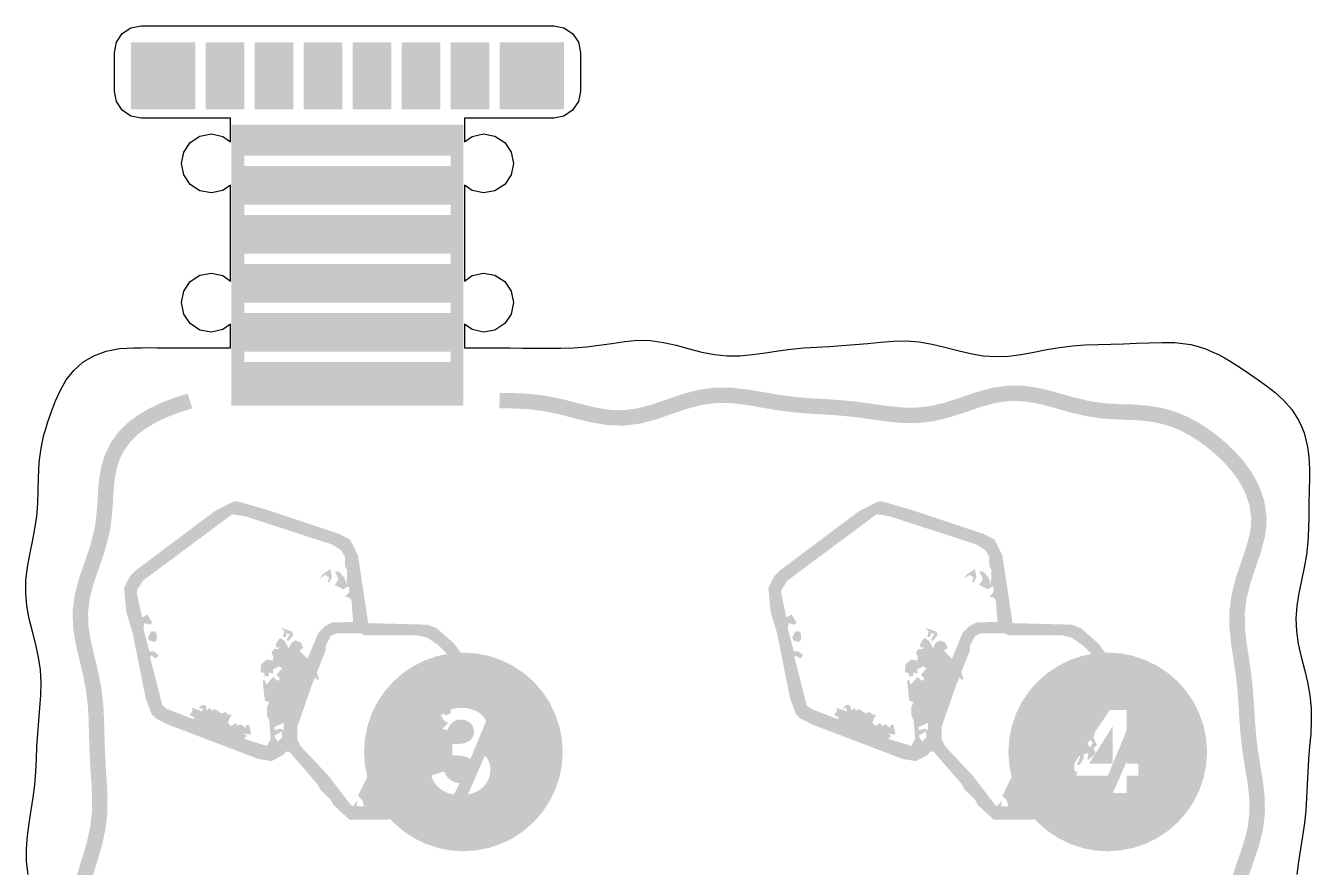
# Model space of a CAD drawing. Header units: millimetres. Extents: x 6 to 297, y 55 to 451.
# Drawn here: x 71.85 to 118.44, y 213.74 to 244.24 of the extents above; entities that cross this region are included whole.
import ezdxf

# ---------------------------------------------------------------- set-up
doc = ezdxf.new("R2010")
doc.units = ezdxf.units.MM
doc.layers.add('CUT', color=1, linetype='Continuous')
doc.layers.add('RASTER', color=7, linetype='Continuous')

msp = doc.modelspace()

# ---------------------------------------------------------------- hatches: boundary and pattern name
at = {"layer": 'RASTER'}
h = msp.add_hatch(color=7, dxfattribs=at)
h.paths.add_polyline_path([(75.663, 241.211), (91.354, 241.211), (91.354, 243.64), (75.663, 243.64)])
h.paths.add_polyline_path([(77.998, 241.211), (77.998, 243.64), (78.371, 243.64), (78.371, 241.211), (77.998, 241.211)], flags=0)
h.paths.add_polyline_path([(79.772, 241.211), (79.772, 243.64), (80.146, 243.64), (80.146, 241.211), (79.772, 241.211)], flags=0)
h.paths.add_polyline_path([(81.547, 241.211), (81.547, 243.64), (81.92, 243.64), (81.92, 241.211), (81.547, 241.211)], flags=0)
h.paths.add_polyline_path([(83.321, 241.211), (83.321, 243.64), (83.695, 243.64), (83.695, 241.211), (83.321, 241.211)], flags=0)
h.paths.add_polyline_path([(85.096, 241.211), (85.096, 243.64), (85.47, 243.64), (85.47, 241.211), (85.096, 241.211)], flags=0)
h.paths.add_polyline_path([(86.871, 241.211), (86.871, 243.64), (87.244, 243.64), (87.244, 241.211), (86.871, 241.211)], flags=0)
h.paths.add_polyline_path([(88.645, 241.211), (88.645, 243.64), (89.019, 243.64), (89.019, 241.211), (88.645, 241.211)], flags=0)
h = msp.add_hatch(color=7, dxfattribs=at)
h.paths.add_polyline_path([(79.305, 230.47), (87.711, 230.47), (87.711, 240.651), (79.305, 240.651)])
h.paths.add_polyline_path([(79.772, 232.058), (79.772, 232.432), (87.244, 232.432), (87.244, 232.058), (79.772, 232.058)], flags=0)
h.paths.add_polyline_path([(79.772, 233.833), (79.772, 234.206), (87.244, 234.206), (87.244, 233.833), (79.772, 233.833)], flags=0)
h.paths.add_polyline_path([(79.772, 235.607), (79.772, 235.981), (87.244, 235.981), (87.244, 235.607), (79.772, 235.607)], flags=0)
h.paths.add_polyline_path([(79.772, 237.382), (79.772, 237.755), (87.244, 237.755), (87.244, 237.382), (79.772, 237.382)], flags=0)
h.paths.add_polyline_path([(79.772, 239.156), (79.772, 239.53), (87.244, 239.53), (87.244, 239.156), (79.772, 239.156)], flags=0)
msp.add_hatch(color=7, dxfattribs=at).paths.add_polyline_path([(89.015, 230.376), (89.569, 230.368), (90.113, 230.338), (90.653, 230.267), (91.197, 230.154), (91.752, 230.01), (92.323, 229.868), (92.913, 229.767), (93.515, 229.747), (94.116, 229.821), (94.704, 229.976), (95.274, 230.172), (95.824, 230.36), (96.358, 230.499), (96.882, 230.568), (97.407, 230.564), (97.945, 230.501), (98.498, 230.406), (99.064, 230.309), (99.636, 230.234), (100.207, 230.185), (100.77, 230.152), (101.325, 230.115), (101.876, 230.061), (102.43, 229.986), (102.995, 229.905), (103.573, 229.846), (104.165, 229.84), (104.76, 229.91), (105.347, 230.053), (105.92, 230.24), (106.473, 230.429), (107.007, 230.573), (107.527, 230.644), (108.044, 230.629), (108.573, 230.537), (109.119, 230.392), (109.683, 230.231), (110.261, 230.095), (110.845, 230.006), (111.417, 229.971), (111.702, 229.958), (111.967, 229.953), (112.466, 229.914), (112.915, 229.838), (113.323, 229.722), (113.693, 229.571), (114.032, 229.392), (114.349, 229.19), (114.651, 228.968), (114.947, 228.722), (115.24, 228.446), (115.527, 228.129), (115.796, 227.765), (116.026, 227.352), (116.189, 226.891), (116.258, 226.381), (116.245, 226.121), (116.213, 225.864), (116.07, 225.321), (115.882, 224.769), (115.691, 224.198), (115.543, 223.611), (115.467, 223.015), (115.469, 222.422), (115.53, 221.842), (115.616, 221.275), (115.698, 220.721), (115.759, 220.17), (115.8, 219.617), (115.833, 219.056), (115.877, 218.488), (115.945, 217.916), (116.034, 217.35), (116.125, 216.795), (116.187, 216.255), (116.195, 215.728), (116.132, 215.204), (115.998, 214.671), (115.814, 214.122), (115.618, 213.554), (115.459, 212.967), (115.379, 212.366), (115.394, 211.763), (115.493, 211.172), (115.638, 210.599), (115.787, 210.042), (115.908, 209.499), (115.983, 208.96), (116.016, 208.418), (116.022, 207.866), (116.02, 207.306), (116.027, 206.74), (116.045, 206.178), (116.06, 205.625), (116.05, 205.082), (115.997, 204.546), (115.891, 204.008), (115.743, 203.46), (115.578, 202.896), (115.438, 202.313), (115.367, 201.714), (115.391, 201.11), (115.508, 200.514), (115.685, 199.935), (115.876, 199.376), (116.036, 198.835), (116.137, 198.306), (116.17, 197.779), (116.142, 197.243), (116.077, 196.694), (116.003, 196.133), (115.941, 195.564), (115.898, 194.996), (115.867, 194.435), (115.829, 193.883), (115.767, 193.335), (115.718, 193.072), (115.665, 192.816), (115.518, 192.327), (115.352, 191.887), (115.187, 191.481), (115.034, 191.098), (114.892, 190.73), (114.751, 190.369), (114.593, 190.014), (114.399, 189.665), (114.152, 189.333), (113.845, 189.036), (113.476, 188.795), (113.051, 188.633), (112.576, 188.563), (112.053, 188.59), (111.78, 188.641), (111.502, 188.7), (110.936, 188.842), (110.36, 188.959), (109.78, 189.034), (109.204, 189.069), (108.638, 189.081), (108.08, 189.091), (107.525, 189.112), (106.965, 189.143), (106.395, 189.167), (105.814, 189.159), (105.227, 189.098), (104.643, 188.976), (104.07, 188.813), (103.514, 188.643), (102.978, 188.51), (102.457, 188.445), (101.941, 188.465), (101.415, 188.569), (100.872, 188.733), (100.31, 188.921), (99.73, 189.086), (99.14, 189.194), (98.548, 189.23), (97.965, 189.206), (97.395, 189.149), (96.837, 189.087), (96.284, 189.04), (95.729, 189.008), (95.166, 188.98), (94.595, 188.937), (94.019, 188.864), (93.448, 188.76), (92.888, 188.643), (92.344, 188.546), (91.815, 188.498), (91.294, 188.523), (90.769, 188.627), (90.228, 188.794), (89.669, 188.994), (89.09, 189.178), (88.495, 189.302), (87.894, 189.337), (87.298, 189.284), (86.718, 189.172), (86.155, 189.039), (85.605, 188.92), (85.062, 188.836), (84.517, 188.788), (83.965, 188.765), (83.403, 188.748), (82.837, 188.72), (82.273, 188.679), (81.719, 188.638), (81.176, 188.62), (80.643, 188.648), (80.111, 188.735), (79.57, 188.878), (79.021, 189.053), (78.747, 189.149), (78.478, 189.238), (77.977, 189.399), (77.51, 189.519), (77.071, 189.602), (76.655, 189.666), (76.258, 189.738), (75.881, 189.844), (75.527, 190.001), (75.205, 190.219), (74.926, 190.501), (74.702, 190.844), (74.538, 191.244), (74.434, 191.694), (74.384, 192.186), (74.373, 192.717), (74.384, 193.001), (74.39, 193.286), (74.412, 193.846), (74.436, 194.4), (74.48, 194.947), (74.558, 195.491), (74.67, 196.04), (74.797, 196.602), (74.909, 197.18), (74.965, 197.774), (74.935, 198.375), (74.817, 198.971), (74.636, 199.55), (74.436, 200.111), (74.264, 200.653), (74.155, 201.179), (74.125, 201.699), (74.17, 202.226), (74.269, 202.769), (74.39, 203.328), (74.502, 203.898), (74.582, 204.474), (74.628, 205.047), (74.655, 205.612), (74.682, 206.169), (74.722, 206.723), (74.776, 207.28), (74.829, 207.848), (74.853, 208.429), (74.821, 209.02), (74.72, 209.61), (74.561, 210.19), (74.376, 210.754), (74.21, 211.299), (74.103, 211.825), (74.077, 212.341), (74.137, 212.861), (74.269, 213.397), (74.44, 213.951), (74.609, 214.522), (74.738, 215.106), (74.805, 215.695), (74.814, 216.278), (74.787, 216.85), (74.749, 217.411), (74.721, 217.966), (74.705, 218.523), (74.69, 219.087), (74.658, 219.66), (74.588, 220.239), (74.478, 220.816), (74.342, 221.382), (74.213, 221.932), (74.125, 222.465), (74.108, 222.985), (74.173, 223.505), (74.313, 224.038), (74.503, 224.588), (74.7, 225.158), (74.853, 225.729), (74.915, 226.024), (74.953, 226.305), (75.001, 226.818), (75.028, 227.293), (75.064, 227.731), (75.132, 228.134), (75.245, 228.503), (75.409, 228.839), (75.625, 229.14), (75.891, 229.409), (76.203, 229.647), (76.559, 229.859), (76.957, 230.05), (77.395, 230.221), (77.885, 230.373), (77.719, 230.908), (77.211, 230.75), (76.734, 230.564), (76.295, 230.353), (75.889, 230.112), (75.521, 229.83), (75.197, 229.501), (74.928, 229.126), (74.724, 228.709), (74.586, 228.263), (74.508, 227.801), (74.469, 227.332), (74.442, 226.861), (74.395, 226.365), (74.362, 226.119), (74.309, 225.864), (74.164, 225.322), (73.973, 224.771), (73.777, 224.2), (73.622, 223.612), (73.548, 223.011), (73.568, 222.411), (73.663, 221.823), (73.797, 221.252), (73.93, 220.697), (74.035, 220.153), (74.099, 219.611), (74.13, 219.064), (74.145, 218.507), (74.161, 217.943), (74.19, 217.378), (74.227, 216.818), (74.254, 216.269), (74.246, 215.731), (74.185, 215.199), (74.067, 214.662), (73.904, 214.113), (73.729, 213.546), (73.586, 212.961), (73.517, 212.36), (73.547, 211.755), (73.667, 211.161), (73.842, 210.585), (74.024, 210.028), (74.173, 209.487), (74.265, 208.957), (74.293, 208.426), (74.27, 207.886), (74.218, 207.334), (74.163, 206.77), (74.122, 206.203), (74.095, 205.639), (74.069, 205.083), (74.025, 204.536), (73.949, 203.991), (73.841, 203.441), (73.719, 202.879), (73.614, 202.3), (73.565, 201.707), (73.599, 201.106), (73.721, 200.511), (73.905, 199.932), (74.105, 199.372), (74.275, 198.831), (74.379, 198.306), (74.404, 197.787), (74.354, 197.26), (74.249, 196.717), (74.122, 196.158), (74.006, 195.586), (73.924, 195.009), (73.877, 194.435), (73.853, 193.869), (73.83, 193.305), (73.823, 193.017), (73.813, 192.717), (73.824, 192.153), (73.881, 191.603), (74.004, 191.075), (74.206, 190.584), (74.49, 190.149), (74.846, 189.788), (75.255, 189.511), (75.691, 189.317), (76.131, 189.193), (76.561, 189.113), (76.977, 189.049), (77.388, 188.973), (77.82, 188.861), (78.305, 188.705), (78.566, 188.618), (78.846, 188.52), (79.414, 188.34), (79.994, 188.187), (80.583, 188.091), (81.17, 188.06), (81.748, 188.078), (82.314, 188.12), (82.871, 188.16), (83.426, 188.188), (83.985, 188.205), (84.554, 188.229), (85.13, 188.28), (85.707, 188.369), (86.278, 188.492), (86.836, 188.624), (87.377, 188.729), (87.902, 188.777), (88.421, 188.747), (88.947, 188.637), (89.489, 188.463), (90.051, 188.263), (90.631, 188.083), (91.226, 187.967), (91.826, 187.938), (92.418, 187.99), (92.995, 188.093), (93.556, 188.21), (94.105, 188.31), (94.651, 188.38), (95.201, 188.421), (95.758, 188.448), (96.324, 188.481), (96.892, 188.53), (97.454, 188.591), (98.005, 188.647), (98.543, 188.67), (99.072, 188.638), (99.602, 188.54), (100.144, 188.385), (100.702, 188.199), (101.28, 188.025), (101.875, 187.909), (102.48, 187.885), (103.08, 187.959), (103.664, 188.103), (104.229, 188.275), (104.777, 188.432), (105.314, 188.544), (105.847, 188.6), (106.387, 188.607), (106.938, 188.583), (107.499, 188.552), (108.065, 188.531), (108.627, 188.521), (109.182, 188.509), (109.727, 188.477), (110.268, 188.406), (110.812, 188.295), (111.372, 188.155), (111.672, 188.091), (112, 188.033), (112.602, 188.003), (113.191, 188.091), (113.729, 188.295), (114.193, 188.596), (114.572, 188.962), (114.869, 189.36), (115.094, 189.763), (115.268, 190.153), (115.414, 190.527), (115.555, 190.893), (115.707, 191.271), (115.874, 191.684), (116.049, 192.149), (116.206, 192.67), (116.268, 192.963), (116.323, 193.26), (116.387, 193.832), (116.426, 194.4), (116.457, 194.96), (116.499, 195.513), (116.559, 196.065), (116.633, 196.625), (116.701, 197.196), (116.73, 197.782), (116.693, 198.376), (116.581, 198.967), (116.41, 199.546), (116.218, 200.108), (116.051, 200.651), (115.947, 201.176), (115.926, 201.692), (115.99, 202.214), (116.119, 202.752), (116.282, 203.308), (116.437, 203.881), (116.551, 204.464), (116.61, 205.049), (116.62, 205.627), (116.605, 206.194), (116.587, 206.753), (116.58, 207.308), (116.582, 207.868), (116.576, 208.438), (116.541, 209.016), (116.459, 209.598), (116.331, 210.176), (116.18, 210.74), (116.041, 211.288), (115.952, 211.817), (115.938, 212.335), (116.009, 212.855), (116.154, 213.389), (116.344, 213.942), (116.536, 214.513), (116.683, 215.101), (116.755, 215.698), (116.747, 216.292), (116.68, 216.873), (116.587, 217.439), (116.5, 217.993), (116.435, 218.542), (116.392, 219.094), (116.359, 219.654), (116.317, 220.222), (116.254, 220.793), (116.17, 221.359), (116.086, 221.913), (116.029, 222.453), (116.026, 222.981), (116.093, 223.506), (116.229, 224.04), (116.413, 224.59), (116.607, 225.159), (116.76, 225.745), (116.803, 226.073), (116.817, 226.422), (116.734, 227.022), (116.537, 227.58), (116.268, 228.067), (115.961, 228.483), (115.641, 228.837), (115.319, 229.142), (114.996, 229.41), (114.665, 229.653), (114.313, 229.877), (113.929, 230.079), (113.505, 230.252), (113.038, 230.385), (112.534, 230.47), (111.999, 230.513), (111.719, 230.519), (111.448, 230.53), (110.904, 230.564), (110.367, 230.645), (109.824, 230.774), (109.267, 230.932), (108.693, 231.084), (108.101, 231.187), (107.497, 231.204), (106.896, 231.123), (106.309, 230.965), (105.742, 230.772), (105.193, 230.592), (104.66, 230.461), (104.135, 230.4), (103.605, 230.406), (103.063, 230.462), (102.507, 230.541), (101.94, 230.617), (101.371, 230.674), (100.805, 230.711), (100.247, 230.744), (99.697, 230.791), (99.148, 230.863), (98.593, 230.958), (98.025, 231.055), (97.442, 231.123), (96.847, 231.127), (96.25, 231.049), (95.663, 230.896), (95.092, 230.702), (94.541, 230.513), (94.009, 230.371), (93.489, 230.306), (92.97, 230.325), (92.439, 230.416), (91.89, 230.554), (91.324, 230.7), (90.747, 230.82), (90.166, 230.896), (89.589, 230.928), (89.023, 230.936)])
h = msp.add_hatch(color=7, dxfattribs=at)
h.paths.add_polyline_path([(79.361, 226.987), (79.495, 227.011), (80.594, 226.697), (83.185, 225.833), (83.601, 225.622), (83.891, 225.048), (84.26, 222.591), (86.403, 222.536), (86.741, 222.403), (87.369, 221.853), (87.636, 221.492), (88.782, 220.362), (89.017, 220.048), (89.151, 219.789), (89.151, 219.318), (87.604, 215.762), (87.031, 215.628), (85.147, 215.55), (84.99, 215.471), (83.577, 215.471), (83.004, 215.997), (82.894, 216.201), (82.533, 216.547), (82.423, 216.751), (81.403, 217.928), (81.277, 217.928), (81.167, 217.803), (80.751, 217.591), (80.28, 217.669), (76.983, 218.925), (76.567, 219.137), (76.41, 219.294), (76.198, 219.867), (75.727, 222.222), (75.491, 223.007), (75.413, 223.871), (75.625, 224.287), (75.86, 224.522), (78.686, 226.642)])
h.paths.add_polyline_path([(79.338, 226.54), (76.096, 224.13), (75.884, 223.792), (75.884, 223.635), (76.064, 222.795), (76.253, 222.905), (76.433, 222.615), (76.355, 222.536), (76.143, 222.591), (76.119, 222.379), (76.331, 221.571), (76.488, 221.571), (76.669, 221.437), (76.567, 221.304), (76.41, 221.414), (76.355, 221.359), (76.802, 219.608), (76.983, 219.475), (77.948, 219.106), (77.948, 219.184), (77.791, 219.263), (77.901, 219.42), (77.87, 219.53), (78.239, 219.396), (78.262, 219.498), (78.105, 219.498), (78.239, 219.632), (78.372, 219.608), (78.419, 219.42), (78.529, 219.53), (78.576, 219.42), (78.71, 219.475), (78.945, 219.318), (79.079, 219.373), (79.204, 219.263), (79.314, 219.294), (79.181, 219.004), (79.236, 218.902), (79.314, 218.87), (79.471, 218.98), (79.518, 218.87), (79.652, 218.925), (79.832, 218.792), (79.832, 218.902), (79.942, 218.902), (80.021, 218.556), (79.754, 218.588), (79.864, 218.509), (79.754, 218.399), (80.594, 218.14), (80.727, 218.399), (80.672, 219.082), (80.594, 219.239), (80.594, 219.553), (80.672, 219.71), (80.515, 219.789), (80.437, 220.495), (80.492, 220.55), (80.57, 220.362), (80.829, 220.652), (80.932, 220.519), (81.041, 220.519), (81.041, 220.629), (80.932, 220.707), (81.143, 220.966), (81.01, 221.021), (80.806, 220.911), (80.806, 220.754), (80.672, 220.809), (80.649, 220.676), (80.515, 220.652), (80.492, 220.786), (80.358, 220.809), (80.382, 221.1), (80.594, 221.28), (80.806, 221.225), (80.829, 221.359), (80.751, 221.516), (80.853, 221.649), (81.01, 221.649), (81.041, 221.728), (80.932, 221.696), (80.908, 221.83), (81.065, 222.065), (81.246, 221.932), (81.379, 221.673), (81.481, 221.885), (81.638, 221.963), (81.826, 221.885), (81.905, 221.696), (81.772, 221.594), (82.062, 221.304), (82.455, 222.246), (82.69, 222.481), (82.949, 222.615), (83.711, 222.638), (83.656, 223.4), (83.601, 223.502), (83.42, 223.557), (83.577, 223.714), (83.577, 223.871), (83.522, 223.926), (83.365, 223.816), (83.051, 223.973), (83.185, 224.185), (83.051, 224.475), (83.208, 224.444), (83.397, 224.24), (83.475, 223.973), (83.499, 224.499), (83.42, 224.656), (83.42, 224.97), (83.287, 225.229), (82.949, 225.441), (79.809, 226.462)], flags=0)
h.paths.add_polyline_path([(82.894, 224.554), (82.949, 224.263), (82.847, 224.051), (82.792, 224.106), (82.847, 224.24), (82.714, 224.342), (82.502, 224.208), (82.612, 224.365)], flags=0)
h.paths.add_polyline_path([(81.089, 222.434), (81.512, 222.277), (81.536, 222.144), (81.355, 221.932), (81.301, 221.987), (81.434, 222.199), (81.301, 222.222), (81.277, 222.089), (81.167, 222.089), (81.222, 222.301)], flags=0)
h.paths.add_polyline_path([(76.378, 222.277), (76.512, 222.301), (76.59, 222.222), (76.59, 221.987), (76.512, 221.908), (76.331, 221.963), (76.276, 222.065)], flags=0)
h.paths.add_polyline_path([(83.106, 222.222), (82.894, 222.12), (82.714, 221.751), (82.714, 221.594), (82.4, 220.809), (82.478, 220.574), (82.423, 220.519), (82.345, 220.629), (82.243, 220.417), (81.693, 218.847), (81.693, 218.376), (81.826, 218.117), (82.816, 217.065), (83.632, 215.997), (83.711, 215.966), (83.868, 216.154), (83.836, 215.966), (84.048, 215.942), (84.103, 215.966), (84.048, 216.178), (83.891, 216.335), (84.229, 217.018), (84.362, 216.963), (84.441, 217.041), (84.284, 217.198), (84.574, 217.379), (84.441, 217.512), (84.464, 217.646), (84.676, 217.591), (84.755, 217.669), (84.543, 217.803), (85.281, 219.42), (85.461, 219.553), (85.854, 219.553), (86.144, 218.902), (86.325, 218.925), (86.615, 218.792), (86.427, 218.949), (86.427, 219.137), (86.615, 219.106), (86.615, 219.216), (86.403, 219.318), (86.168, 219.082), (86.113, 219.294), (86.191, 219.451), (86.482, 219.475), (86.615, 219.341), (86.796, 219.475), (86.851, 219.42), (86.741, 219.294), (86.772, 219.216), (86.929, 219.216), (87.008, 219.059), (87.165, 218.98), (86.953, 218.768), (87.008, 218.666), (87.243, 218.588), (87.188, 218.454), (87.322, 218.164), (87.188, 218.062), (87.267, 217.905), (87.212, 217.803), (86.976, 217.614), (87.008, 217.881), (86.851, 217.85), (86.819, 217.646), (86.694, 217.457), (86.584, 217.457), (86.717, 217.748), (86.662, 217.803), (86.505, 217.693), (86.458, 217.803), (86.325, 217.826), (86.325, 218.062), (86.482, 218.454), (86.348, 218.509), (86.113, 217.928), (86.246, 217.748), (86.223, 217.567), (86.38, 217.489), (86.427, 217.3), (86.615, 217.175), (86.458, 216.829), (86.403, 216.884), (86.537, 217.175), (86.348, 217.065), (86.325, 217.198), (86.223, 217.143), (86.223, 216.986), (86.113, 217.018), (86.066, 216.908), (86.011, 216.963), (86.191, 217.332), (86.301, 217.379), (86.246, 217.434), (86.034, 217.332), (85.956, 217.096), (85.854, 217.041), (85.697, 217.12), (85.563, 216.939), (85.618, 216.884), (85.909, 216.939), (85.72, 216.515), (85.987, 216.437), (85.83, 216.28), (85.72, 216.437), (85.595, 216.437), (85.485, 216.233), (85.516, 216.123), (85.328, 216.201), (85.226, 216.413), (85.124, 216.358), (85.092, 216.154), (84.857, 216.044), (85.854, 216.021), (86.011, 216.099), (86.953, 216.099), (87.29, 216.233), (87.738, 217.12), (88.68, 219.396), (88.735, 219.608), (88.468, 220.048), (87.322, 221.178), (87.212, 221.382), (86.819, 221.775), (86.403, 222.065), (86.089, 222.144), (84.127, 222.144), (83.97, 222.222)], flags=0)
h.paths.add_polyline_path([(86.976, 219.451), (87.188, 219.475), (87.267, 219.396), (87.212, 219.294), (87.031, 219.239)], flags=0)
h.paths.add_polyline_path([(81.198, 218.98), (80.853, 218.823), (80.853, 218.713), (81.065, 218.768), (81.198, 218.713)], flags=0)
h.paths.add_polyline_path([(85.438, 218.98), (85.304, 218.847), (85.359, 218.713), (85.249, 218.478), (85.406, 218.509), (85.516, 218.792), (85.595, 218.823), (85.595, 218.352), (85.752, 218.352), (86.144, 218.164), (86.113, 218.321), (85.799, 218.399), (85.697, 218.611), (85.83, 218.792), (85.799, 218.87), (85.673, 218.98), (85.485, 218.87)], flags=0)
h.paths.add_polyline_path([(85.987, 218.902), (85.932, 218.847), (86.066, 218.588), (86.191, 218.588), (86.223, 218.745), (86.034, 218.792)], flags=0)
h.paths.add_polyline_path([(81.12, 218.666), (80.853, 218.509), (80.986, 218.297), (81.143, 218.454)], flags=0)
h.paths.add_polyline_path([(86.929, 218.588), (86.851, 218.321), (86.717, 218.219), (86.741, 218.164), (86.953, 218.219), (87.086, 218.085), (87.165, 218.274), (87.031, 218.376), (87.086, 218.509)], flags=0)
h.paths.add_polyline_path([(85.045, 218.117), (85.014, 217.928), (85.124, 217.96), (85.359, 217.85), (85.359, 217.96)], flags=0)
h.paths.add_polyline_path([(85.304, 216.963), (85.202, 216.908), (85.202, 216.782), (85.516, 216.594), (85.516, 216.782), (85.406, 216.751)], flags=0)
h = msp.add_hatch(color=7, dxfattribs=at)
h.paths.add_polyline_path([(102.711, 226.987), (102.845, 227.011), (103.944, 226.697), (106.535, 225.833), (106.951, 225.622), (107.241, 225.048), (107.61, 222.591), (109.753, 222.536), (110.091, 222.403), (110.719, 221.853), (110.986, 221.492), (112.132, 220.362), (112.367, 220.048), (112.501, 219.789), (112.501, 219.318), (110.954, 215.762), (110.381, 215.628), (108.497, 215.55), (108.34, 215.471), (106.927, 215.471), (106.354, 215.997), (106.244, 216.201), (105.883, 216.547), (105.773, 216.751), (104.753, 217.928), (104.627, 217.928), (104.517, 217.803), (104.101, 217.591), (103.63, 217.669), (100.333, 218.925), (99.917, 219.137), (99.76, 219.294), (99.548, 219.867), (99.077, 222.222), (98.841, 223.007), (98.763, 223.871), (98.975, 224.287), (99.21, 224.522), (102.036, 226.642)])
h.paths.add_polyline_path([(102.688, 226.54), (99.446, 224.13), (99.234, 223.792), (99.234, 223.635), (99.414, 222.795), (99.603, 222.905), (99.783, 222.615), (99.705, 222.536), (99.493, 222.591), (99.469, 222.379), (99.681, 221.571), (99.838, 221.571), (100.019, 221.437), (99.917, 221.304), (99.76, 221.414), (99.705, 221.359), (100.152, 219.608), (100.333, 219.475), (101.298, 219.106), (101.298, 219.184), (101.141, 219.263), (101.251, 219.42), (101.22, 219.53), (101.589, 219.396), (101.612, 219.498), (101.455, 219.498), (101.589, 219.632), (101.722, 219.608), (101.769, 219.42), (101.879, 219.53), (101.926, 219.42), (102.06, 219.475), (102.295, 219.318), (102.429, 219.373), (102.554, 219.263), (102.664, 219.294), (102.531, 219.004), (102.586, 218.902), (102.664, 218.87), (102.821, 218.98), (102.868, 218.87), (103.002, 218.925), (103.182, 218.792), (103.182, 218.902), (103.292, 218.902), (103.371, 218.556), (103.104, 218.588), (103.214, 218.509), (103.104, 218.399), (103.944, 218.14), (104.077, 218.399), (104.022, 219.082), (103.944, 219.239), (103.944, 219.553), (104.022, 219.71), (103.865, 219.789), (103.787, 220.495), (103.842, 220.55), (103.92, 220.362), (104.179, 220.652), (104.282, 220.519), (104.391, 220.519), (104.391, 220.629), (104.282, 220.707), (104.493, 220.966), (104.36, 221.021), (104.156, 220.911), (104.156, 220.754), (104.022, 220.809), (103.999, 220.676), (103.865, 220.652), (103.842, 220.786), (103.708, 220.809), (103.732, 221.1), (103.944, 221.28), (104.156, 221.225), (104.179, 221.359), (104.101, 221.516), (104.203, 221.649), (104.36, 221.649), (104.391, 221.728), (104.282, 221.696), (104.258, 221.83), (104.415, 222.065), (104.596, 221.932), (104.729, 221.673), (104.831, 221.885), (104.988, 221.963), (105.176, 221.885), (105.255, 221.696), (105.122, 221.594), (105.412, 221.304), (105.805, 222.246), (106.04, 222.481), (106.299, 222.615), (107.061, 222.638), (107.006, 223.4), (106.951, 223.502), (106.77, 223.557), (106.927, 223.714), (106.927, 223.871), (106.872, 223.926), (106.715, 223.816), (106.401, 223.973), (106.535, 224.185), (106.401, 224.475), (106.558, 224.444), (106.747, 224.24), (106.825, 223.973), (106.849, 224.499), (106.77, 224.656), (106.77, 224.97), (106.637, 225.229), (106.299, 225.441), (103.159, 226.462)], flags=0)
h.paths.add_polyline_path([(106.244, 224.554), (106.299, 224.263), (106.197, 224.051), (106.142, 224.106), (106.197, 224.24), (106.064, 224.342), (105.852, 224.208), (105.962, 224.365)], flags=0)
h.paths.add_polyline_path([(104.439, 222.434), (104.862, 222.277), (104.886, 222.144), (104.705, 221.932), (104.651, 221.987), (104.784, 222.199), (104.651, 222.222), (104.627, 222.089), (104.517, 222.089), (104.572, 222.301)], flags=0)
h.paths.add_polyline_path([(99.728, 222.277), (99.862, 222.301), (99.94, 222.222), (99.94, 221.987), (99.862, 221.908), (99.681, 221.963), (99.626, 222.065)], flags=0)
h.paths.add_polyline_path([(106.456, 222.222), (106.244, 222.12), (106.064, 221.751), (106.064, 221.594), (105.75, 220.809), (105.828, 220.574), (105.773, 220.519), (105.695, 220.629), (105.593, 220.417), (105.043, 218.847), (105.043, 218.376), (105.176, 218.117), (106.166, 217.065), (106.982, 215.997), (107.061, 215.966), (107.218, 216.154), (107.186, 215.966), (107.398, 215.942), (107.453, 215.966), (107.398, 216.178), (107.241, 216.335), (107.579, 217.018), (107.712, 216.963), (107.791, 217.041), (107.634, 217.198), (107.924, 217.379), (107.791, 217.512), (107.814, 217.646), (108.026, 217.591), (108.105, 217.669), (107.893, 217.803), (108.631, 219.42), (108.811, 219.553), (109.204, 219.553), (109.494, 218.902), (109.675, 218.925), (109.965, 218.792), (109.777, 218.949), (109.777, 219.137), (109.965, 219.106), (109.965, 219.216), (109.753, 219.318), (109.518, 219.082), (109.463, 219.294), (109.541, 219.451), (109.832, 219.475), (109.965, 219.341), (110.146, 219.475), (110.201, 219.42), (110.091, 219.294), (110.122, 219.216), (110.279, 219.216), (110.358, 219.059), (110.515, 218.98), (110.303, 218.768), (110.358, 218.666), (110.593, 218.588), (110.538, 218.454), (110.672, 218.164), (110.538, 218.062), (110.617, 217.905), (110.562, 217.803), (110.326, 217.614), (110.358, 217.881), (110.201, 217.85), (110.169, 217.646), (110.044, 217.457), (109.934, 217.457), (110.067, 217.748), (110.012, 217.803), (109.855, 217.693), (109.808, 217.803), (109.675, 217.826), (109.675, 218.062), (109.832, 218.454), (109.698, 218.509), (109.463, 217.928), (109.596, 217.748), (109.573, 217.567), (109.73, 217.489), (109.777, 217.3), (109.965, 217.175), (109.808, 216.829), (109.753, 216.884), (109.887, 217.175), (109.698, 217.065), (109.675, 217.198), (109.573, 217.143), (109.573, 216.986), (109.463, 217.018), (109.416, 216.908), (109.361, 216.963), (109.541, 217.332), (109.651, 217.379), (109.596, 217.434), (109.384, 217.332), (109.306, 217.096), (109.204, 217.041), (109.047, 217.12), (108.913, 216.939), (108.968, 216.884), (109.259, 216.939), (109.07, 216.515), (109.337, 216.437), (109.18, 216.28), (109.07, 216.437), (108.945, 216.437), (108.835, 216.233), (108.866, 216.123), (108.678, 216.201), (108.576, 216.413), (108.474, 216.358), (108.442, 216.154), (108.207, 216.044), (109.204, 216.021), (109.361, 216.099), (110.303, 216.099), (110.64, 216.233), (111.088, 217.12), (112.03, 219.396), (112.085, 219.608), (111.818, 220.048), (110.672, 221.178), (110.562, 221.382), (110.169, 221.775), (109.753, 222.065), (109.439, 222.144), (107.477, 222.144), (107.32, 222.222)], flags=0)
h.paths.add_polyline_path([(110.326, 219.451), (110.538, 219.475), (110.617, 219.396), (110.562, 219.294), (110.381, 219.239)], flags=0)
h.paths.add_polyline_path([(104.548, 218.98), (104.203, 218.823), (104.203, 218.713), (104.415, 218.768), (104.548, 218.713)], flags=0)
h.paths.add_polyline_path([(108.788, 218.98), (108.654, 218.847), (108.709, 218.713), (108.599, 218.478), (108.756, 218.509), (108.866, 218.792), (108.945, 218.823), (108.945, 218.352), (109.102, 218.352), (109.494, 218.164), (109.463, 218.321), (109.149, 218.399), (109.047, 218.611), (109.18, 218.792), (109.149, 218.87), (109.023, 218.98), (108.835, 218.87)], flags=0)
h.paths.add_polyline_path([(109.337, 218.902), (109.282, 218.847), (109.416, 218.588), (109.541, 218.588), (109.573, 218.745), (109.384, 218.792)], flags=0)
h.paths.add_polyline_path([(104.47, 218.666), (104.203, 218.509), (104.336, 218.297), (104.493, 218.454)], flags=0)
h.paths.add_polyline_path([(110.279, 218.588), (110.201, 218.321), (110.067, 218.219), (110.091, 218.164), (110.303, 218.219), (110.436, 218.085), (110.515, 218.274), (110.381, 218.376), (110.436, 218.509)], flags=0)
h.paths.add_polyline_path([(108.395, 218.117), (108.364, 217.928), (108.474, 217.96), (108.709, 217.85), (108.709, 217.96)], flags=0)
h.paths.add_polyline_path([(108.654, 216.963), (108.552, 216.908), (108.552, 216.782), (108.866, 216.594), (108.866, 216.782), (108.756, 216.751)], flags=0)
h = msp.add_hatch(color=7, dxfattribs=at)
h.paths.add_polyline_path([(91.308, 217.924), (91.277, 217.454), (91.185, 216.992), (91.034, 216.546), (90.826, 216.124), (90.564, 215.732), (90.254, 215.378), (89.9, 215.068), (89.508, 214.806), (89.086, 214.598), (88.64, 214.447), (88.178, 214.355), (87.708, 214.324), (87.239, 214.355), (86.777, 214.447), (86.331, 214.598), (85.909, 214.806), (85.517, 215.068), (85.163, 215.378), (84.853, 215.732), (84.591, 216.124), (84.383, 216.546), (84.231, 216.992), (84.14, 217.454), (84.109, 217.924), (84.14, 218.394), (84.231, 218.855), (84.383, 219.301), (84.591, 219.724), (84.853, 220.115), (85.163, 220.469), (85.517, 220.78), (85.909, 221.041), (86.331, 221.249), (86.777, 221.401), (87.239, 221.493), (87.708, 221.523), (88.178, 221.493), (88.64, 221.401), (89.086, 221.249), (89.508, 221.041), (89.9, 220.78), (90.254, 220.469), (90.564, 220.115), (90.826, 219.724), (91.034, 219.301), (91.185, 218.855), (91.277, 218.394)])
h.paths.add_polyline_path([(87.313, 218.208), (87.313, 217.801), (87.441, 217.801), (87.471, 217.8), (87.501, 217.799), (87.531, 217.797), (87.562, 217.794), (87.594, 217.791), (87.625, 217.786), (87.657, 217.781), (87.689, 217.775), (87.721, 217.768), (87.753, 217.76), (87.783, 217.752), (87.813, 217.742), (87.842, 217.731), (87.87, 217.719), (87.898, 217.706), (87.925, 217.692), (87.951, 217.677), (87.976, 217.661), (88, 217.643), (88.022, 217.624), (88.044, 217.604), (88.064, 217.582), (88.083, 217.559), (88.101, 217.535), (88.118, 217.509), (88.132, 217.482), (88.144, 217.454), (88.154, 217.424), (88.161, 217.393), (88.167, 217.36), (88.17, 217.326), (88.171, 217.291), (88.171, 217.258), (88.168, 217.226), (88.164, 217.195), (88.159, 217.166), (88.152, 217.138), (88.144, 217.111), (88.134, 217.086), (88.122, 217.062), (88.11, 217.039), (88.096, 217.017), (88.082, 216.996), (88.066, 216.977), (88.05, 216.958), (88.032, 216.94), (88.014, 216.924), (87.995, 216.909), (87.975, 216.894), (87.954, 216.881), (87.933, 216.868), (87.911, 216.857), (87.889, 216.847), (87.865, 216.837), (87.841, 216.829), (87.817, 216.822), (87.792, 216.815), (87.767, 216.809), (87.742, 216.805), (87.717, 216.801), (87.693, 216.798), (87.668, 216.796), (87.644, 216.794), (87.619, 216.794), (87.56, 216.796), (87.504, 216.802), (87.45, 216.811), (87.4, 216.825), (87.352, 216.842), (87.307, 216.863), (87.265, 216.888), (87.226, 216.917), (87.19, 216.949), (87.157, 216.982), (87.127, 217.017), (87.099, 217.054), (87.075, 217.093), (87.054, 217.133), (87.036, 217.175), (87.02, 217.219), (86.545, 217.07), (86.56, 217.024), (86.577, 216.98), (86.596, 216.937), (86.616, 216.896), (86.638, 216.856), (86.661, 216.818), (86.686, 216.782), (86.712, 216.747), (86.74, 216.714), (86.769, 216.682), (86.798, 216.652), (86.829, 216.624), (86.861, 216.597), (86.894, 216.572), (86.928, 216.548), (86.963, 216.526), (86.999, 216.506), (87.036, 216.487), (87.074, 216.469), (87.112, 216.453), (87.152, 216.438), (87.192, 216.424), (87.233, 216.412), (87.275, 216.401), (87.318, 216.392), (87.361, 216.383), (87.406, 216.376), (87.45, 216.371), (87.496, 216.366), (87.542, 216.363), (87.589, 216.361), (87.636, 216.361), (87.684, 216.362), (87.731, 216.364), (87.779, 216.369), (87.826, 216.375), (87.873, 216.383), (87.92, 216.393), (87.967, 216.405), (88.014, 216.418), (88.06, 216.433), (88.105, 216.45), (88.149, 216.469), (88.192, 216.49), (88.234, 216.512), (88.274, 216.536), (88.314, 216.562), (88.352, 216.59), (88.389, 216.62), (88.424, 216.651), (88.457, 216.684), (88.488, 216.72), (88.517, 216.757), (88.545, 216.796), (88.57, 216.836), (88.594, 216.879), (88.615, 216.923), (88.634, 216.97), (88.65, 217.018), (88.662, 217.068), (88.672, 217.12), (88.68, 217.174), (88.684, 217.229), (88.685, 217.287), (88.683, 217.355), (88.675, 217.421), (88.661, 217.485), (88.642, 217.545), (88.618, 217.603), (88.589, 217.658), (88.554, 217.711), (88.513, 217.76), (88.469, 217.806), (88.421, 217.848), (88.37, 217.886), (88.315, 217.919), (88.258, 217.948), (88.197, 217.972), (88.133, 217.993), (88.065, 218.009), (88.065, 218.017), (88.125, 218.034), (88.182, 218.055), (88.236, 218.08), (88.287, 218.109), (88.334, 218.142), (88.379, 218.179), (88.42, 218.22), (88.458, 218.266), (88.492, 218.314), (88.522, 218.364), (88.547, 218.415), (88.568, 218.468), (88.584, 218.523), (88.595, 218.579), (88.602, 218.637), (88.605, 218.697), (88.603, 218.747), (88.6, 218.796), (88.594, 218.843), (88.585, 218.888), (88.575, 218.932), (88.562, 218.974), (88.546, 219.015), (88.528, 219.054), (88.508, 219.091), (88.486, 219.127), (88.463, 219.161), (88.437, 219.194), (88.41, 219.226), (88.381, 219.256), (88.35, 219.284), (88.318, 219.311), (88.284, 219.336), (88.248, 219.359), (88.212, 219.381), (88.173, 219.402), (88.134, 219.421), (88.093, 219.438), (88.051, 219.454), (88.008, 219.468), (87.963, 219.48), (87.918, 219.491), (87.873, 219.5), (87.827, 219.508), (87.78, 219.513), (87.733, 219.518), (87.685, 219.52), (87.636, 219.521), (87.592, 219.52), (87.548, 219.518), (87.505, 219.514), (87.462, 219.508), (87.42, 219.501), (87.378, 219.492), (87.337, 219.482), (87.296, 219.47), (87.256, 219.457), (87.218, 219.442), (87.18, 219.426), (87.143, 219.409), (87.107, 219.39), (87.072, 219.371), (87.038, 219.35), (87.005, 219.328), (86.974, 219.304), (86.943, 219.28), (86.914, 219.254), (86.885, 219.228), (86.858, 219.2), (86.833, 219.172), (86.808, 219.142), (86.785, 219.111), (86.763, 219.079), (86.742, 219.047), (86.723, 219.013), (86.706, 218.979), (86.691, 218.944), (86.677, 218.907), (86.665, 218.871), (86.655, 218.833), (87.135, 218.71), (87.148, 218.752), (87.163, 218.792), (87.181, 218.831), (87.201, 218.867), (87.223, 218.901), (87.248, 218.933), (87.275, 218.962), (87.305, 218.99), (87.337, 219.015), (87.37, 219.036), (87.406, 219.055), (87.444, 219.07), (87.484, 219.081), (87.525, 219.089), (87.569, 219.094), (87.615, 219.096), (87.638, 219.096), (87.661, 219.094), (87.684, 219.092), (87.707, 219.089), (87.729, 219.084), (87.751, 219.079), (87.774, 219.073), (87.795, 219.066), (87.817, 219.059), (87.838, 219.05), (87.858, 219.04), (87.877, 219.03), (87.896, 219.019), (87.914, 219.007), (87.932, 218.995), (87.948, 218.981), (87.964, 218.967), (87.98, 218.952), (87.994, 218.936), (88.007, 218.92), (88.02, 218.902), (88.032, 218.884), (88.042, 218.865), (88.052, 218.846), (88.061, 218.825), (88.069, 218.804), (88.076, 218.782), (88.081, 218.759), (88.085, 218.736), (88.088, 218.712), (88.09, 218.688), (88.091, 218.663), (88.09, 218.629), (88.087, 218.596), (88.083, 218.565), (88.076, 218.536), (88.068, 218.508), (88.058, 218.482), (88.047, 218.458), (88.033, 218.436), (88.018, 218.414), (88.002, 218.394), (87.985, 218.375), (87.967, 218.358), (87.948, 218.341), (87.927, 218.325), (87.905, 218.311), (87.882, 218.298), (87.859, 218.285), (87.835, 218.274), (87.81, 218.264), (87.784, 218.255), (87.758, 218.246), (87.732, 218.239), (87.704, 218.233), (87.676, 218.227), (87.648, 218.223), (87.62, 218.219), (87.592, 218.216), (87.563, 218.213), (87.535, 218.211), (87.506, 218.21), (87.478, 218.209), (87.449, 218.208), (87.313, 218.208)], flags=0)
h = msp.add_hatch(color=7, dxfattribs=at)
h.paths.add_polyline_path([(114.658, 217.924), (114.627, 217.454), (114.535, 216.992), (114.384, 216.546), (114.176, 216.124), (113.914, 215.732), (113.604, 215.378), (113.25, 215.068), (112.858, 214.806), (112.436, 214.598), (111.99, 214.447), (111.528, 214.355), (111.058, 214.324), (110.589, 214.355), (110.127, 214.447), (109.681, 214.598), (109.259, 214.806), (108.867, 215.068), (108.513, 215.378), (108.203, 215.732), (107.941, 216.124), (107.733, 216.546), (107.581, 216.992), (107.49, 217.454), (107.459, 217.924), (107.49, 218.394), (107.581, 218.855), (107.733, 219.301), (107.941, 219.724), (108.203, 220.115), (108.513, 220.469), (108.867, 220.78), (109.259, 221.041), (109.681, 221.249), (110.127, 221.401), (110.589, 221.493), (111.058, 221.523), (111.528, 221.493), (111.99, 221.401), (112.436, 221.249), (112.858, 221.041), (113.25, 220.78), (113.604, 220.469), (113.914, 220.115), (114.176, 219.724), (114.384, 219.301), (114.535, 218.855), (114.627, 218.394)])
h.paths.add_polyline_path([(111.241, 217.062), (111.241, 216.437), (111.742, 216.437), (111.742, 217.062), (112.163, 217.062), (112.163, 217.499), (111.742, 217.499), (111.742, 219.444), (111.131, 219.444), (109.852, 217.512), (109.852, 217.062), (111.241, 217.062)], flags=0)
h.paths.add_polyline_path([(111.241, 218.846), (111.241, 217.499), (110.379, 217.499), (111.232, 218.846), (111.241, 218.846)], flags=0)

# ---------------------------------------------------------------- linework, layer by layer
at = {"layer": 'CUT'}
msp.add_lwpolyline([(71.935, 213.481), (71.879, 213.949), (71.872, 214.416), (71.909, 214.883), (71.974, 215.348), (72.051, 215.811), (72.12, 216.274), (72.174, 216.736), (72.21, 217.198), (72.235, 217.661), (72.257, 218.125), (72.286, 218.589), (72.324, 219.053), (72.365, 219.516), (72.397, 219.978), (72.407, 220.439), (72.381, 220.899), (72.314, 221.36), (72.214, 221.821), (72.095, 222.284), (71.98, 222.749), (71.892, 223.215), (71.849, 223.682), (71.858, 224.15), (71.914, 224.617), (72, 225.082), (72.097, 225.546), (72.184, 226.008), (72.249, 226.469), (72.287, 226.931), (72.305, 227.393), (72.311, 227.854), (72.324, 228.135), (72.337, 228.414), (72.371, 228.674), (72.406, 228.933), (72.459, 229.172), (72.51, 229.411), (72.577, 229.631), (72.637, 229.848), (72.78, 230.261), (72.934, 230.652), (73.106, 231.034), (73.32, 231.402), (73.589, 231.744), (73.922, 232.042), (74.317, 232.28), (74.762, 232.444), (75.01, 232.495), (75.253, 232.538), (75.513, 232.556), (75.77, 232.573), (76.041, 232.571), (76.31, 232.574), (76.595, 232.564), (76.877, 232.562), (77.34, 232.563), (77.804, 232.565), (78.267, 232.565), (78.731, 232.565), (79.265, 232.565), (79.265, 233.424), (78.99, 233.229), (78.579, 233.138), (78.163, 233.213), (77.81, 233.444), (77.573, 233.793), (77.49, 234.206), (77.573, 234.62), (77.81, 234.969), (78.163, 235.199), (78.579, 235.274), (78.99, 235.183), (79.265, 234.989), (79.265, 238.467), (78.99, 238.273), (78.579, 238.182), (78.163, 238.257), (77.81, 238.487), (77.573, 238.836), (77.49, 239.25), (77.573, 239.663), (77.81, 240.012), (78.163, 240.243), (78.579, 240.318), (78.99, 240.227), (79.265, 240.032), (79.265, 240.891), (76.032, 240.891), (75.663, 240.964), (75.347, 241.176), (75.136, 241.492), (75.062, 241.861), (75.062, 243.27), (75.136, 243.639), (75.347, 243.955), (75.663, 244.167), (76.032, 244.24), (90.984, 244.24), (91.353, 244.167), (91.669, 243.955), (91.881, 243.639), (91.954, 243.27), (91.954, 241.861), (91.881, 241.492), (91.669, 241.176), (91.353, 240.964), (90.984, 240.891), (87.751, 240.891), (87.751, 240.032), (88.026, 240.227), (88.438, 240.318), (88.853, 240.243), (89.206, 240.012), (89.443, 239.663), (89.527, 239.25), (89.443, 238.836), (89.206, 238.487), (88.853, 238.257), (88.438, 238.182), (88.026, 238.273), (87.751, 238.467), (87.751, 234.989), (88.026, 235.183), (88.438, 235.274), (88.853, 235.199), (89.206, 234.969), (89.443, 234.62), (89.527, 234.206), (89.443, 233.793), (89.206, 233.444), (88.853, 233.213), (88.438, 233.138), (88.026, 233.229), (87.751, 233.424), (87.751, 232.565), (88, 232.565), (88.463, 232.565), (88.927, 232.565), (89.39, 232.565), (89.854, 232.559), (90.317, 232.554), (90.78, 232.552), (91.243, 232.557), (91.705, 232.573), (92.167, 232.605), (92.629, 232.658), (93.092, 232.726), (93.556, 232.794), (94.023, 232.843), (94.491, 232.835), (94.959, 232.765), (95.425, 232.658), (95.888, 232.533), (96.351, 232.416), (96.811, 232.327), (97.271, 232.281), (97.73, 232.282), (98.191, 232.322), (98.653, 232.386), (99.117, 232.456), (99.581, 232.518), (100.046, 232.564), (100.51, 232.595), (100.974, 232.62), (101.437, 232.647), (101.9, 232.683), (102.363, 232.729), (102.827, 232.776), (103.292, 232.81), (103.758, 232.815), (104.225, 232.781), (104.692, 232.705), (105.157, 232.597), (105.621, 232.475), (106.082, 232.363), (106.543, 232.283), (107.002, 232.25), (107.461, 232.267), (107.922, 232.326), (108.384, 232.412), (108.848, 232.503), (109.313, 232.583), (109.778, 232.64), (110.243, 232.673), (110.708, 232.69), (111.171, 232.7), (111.634, 232.713), (112.097, 232.732), (112.561, 232.754), (113.026, 232.766), (113.494, 232.757), (113.783, 232.726), (114.072, 232.682), (114.34, 232.61), (114.604, 232.528), (114.843, 232.425), (115.077, 232.32), (115.287, 232.2), (115.49, 232.087), (115.86, 231.851), (116.193, 231.626), (116.507, 231.41), (116.817, 231.191), (117.128, 230.951), (117.434, 230.67), (117.724, 230.336), (117.976, 229.943), (118.079, 229.717), (118.174, 229.488), (118.243, 229.236), (118.303, 228.982), (118.336, 228.708), (118.362, 228.435), (118.366, 228.144), (118.367, 227.857), (118.355, 227.391), (118.349, 226.928), (118.346, 226.464), (118.336, 226), (118.309, 225.534), (118.256, 225.069), (118.177, 224.603), (118.081, 224.139), (117.986, 223.677), (117.913, 223.216), (117.879, 222.756), (117.896, 222.297), (117.961, 221.837), (118.064, 221.376), (118.183, 220.913), (118.296, 220.448), (118.381, 219.982), (118.427, 219.515), (118.435, 219.049), (118.413, 218.583), (118.376, 218.119), (118.338, 217.656), (118.307, 217.193), (118.283, 216.73), (118.262, 216.266), (118.232, 215.802), (118.186, 215.337), (118.122, 214.872), (118.045, 214.408), (117.97, 213.946), (117.917, 213.485)], dxfattribs=at)

doc.saveas('drawing.dxf')
